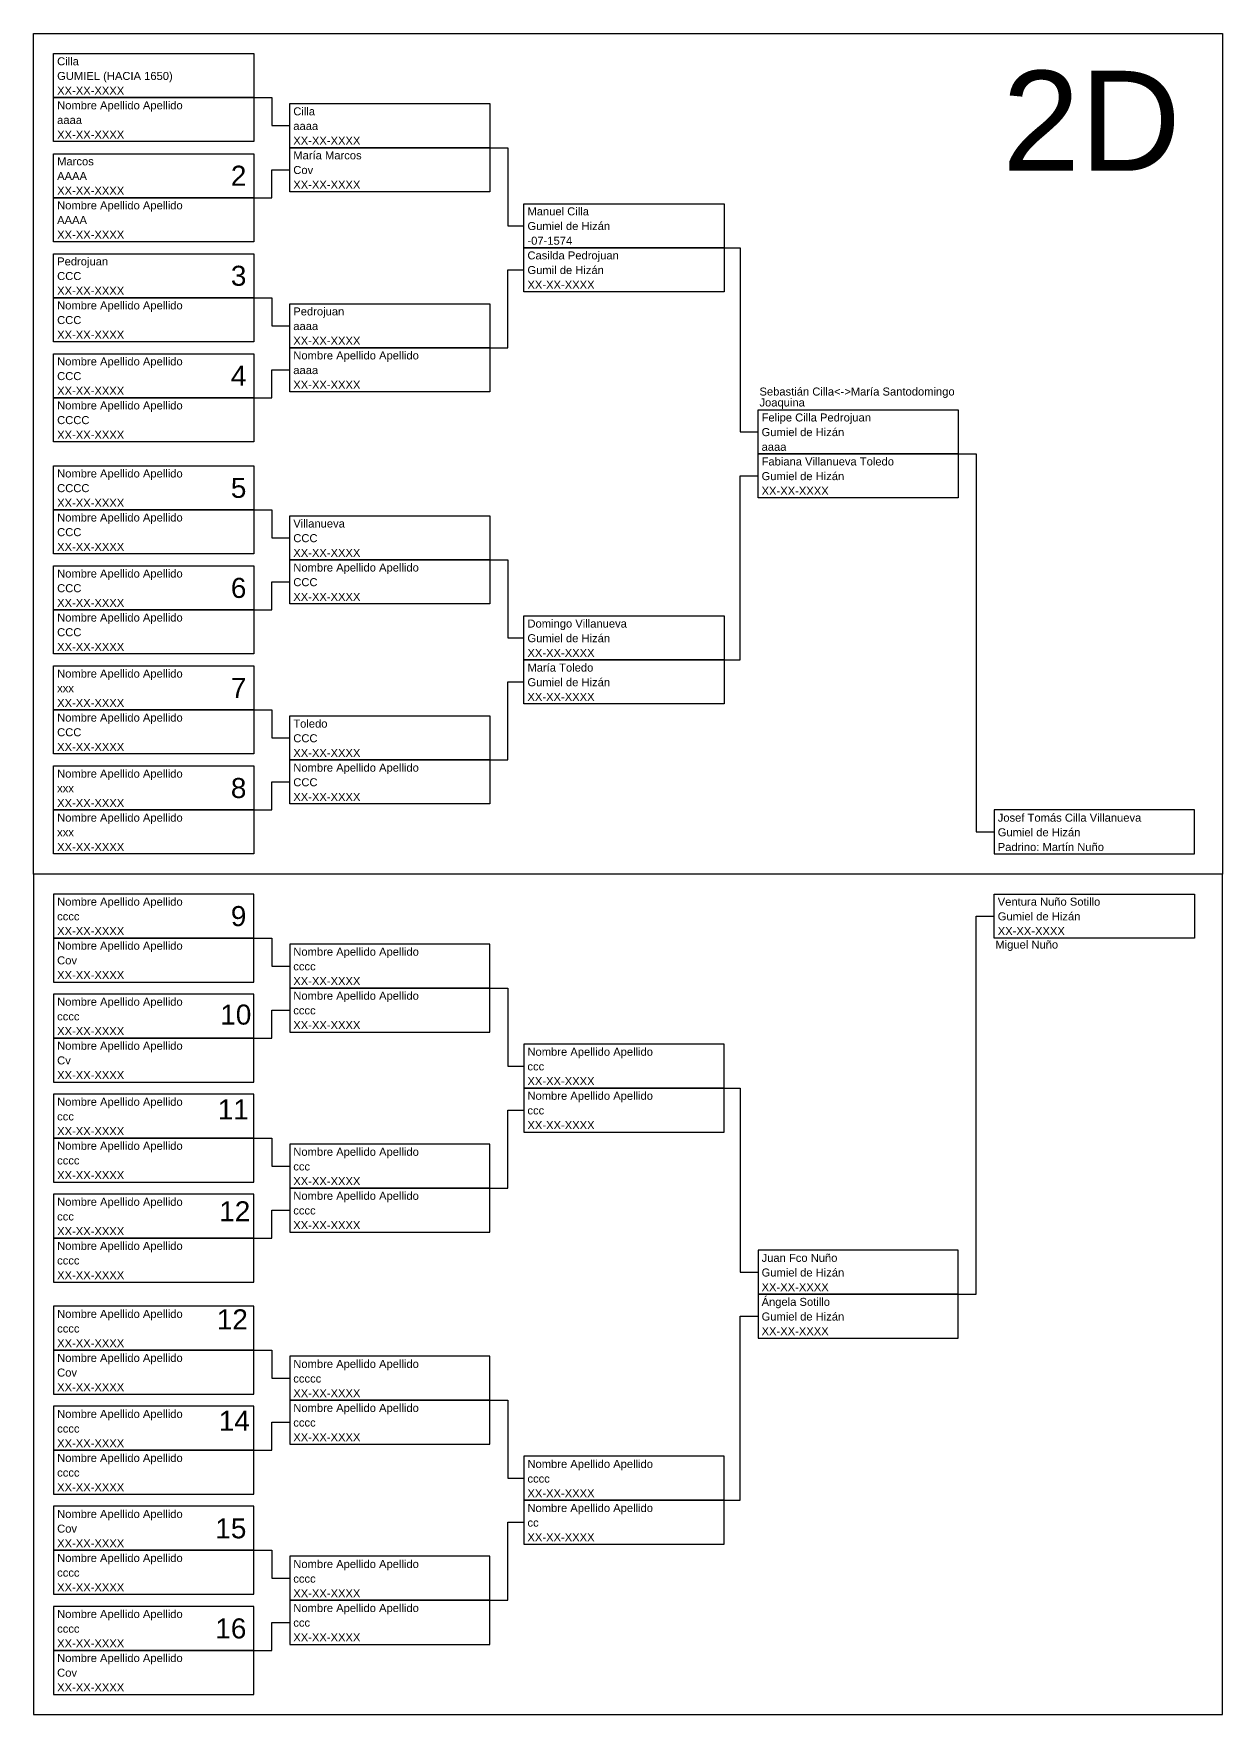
# Model space of a CAD drawing. Header units: millimetres. Extents: x -16844 to 23151, y -8543 to 4892.
# Drawn here: x -438.5 to -141.5, y -1500 to -1080 of the extents above; entities that cross this region are included whole.
import ezdxf
from ezdxf.enums import TextEntityAlignment as Align

# ---------------------------------------------------------------- set-up
doc = ezdxf.new("R2010")
doc.units = ezdxf.units.MM
doc.layers.add('Sanz', color=230, linetype='Continuous')
doc.styles.add('Arial', font='arial.ttf', dxfattribs={"height": 0.01})

# ---------------------------------------------------------------- blocks, each defined once
blk = doc.blocks.new('Hoja superior')
for points in [[(0, 210), (297, 210), (297, 0), (0, 0)], [(5, 205), (55, 205), (55, 194), (5, 194)], [(5, 194), (55, 194), (55, 183), (5, 183)], [(64, 192.5), (114, 192.5), (114, 181.5), (64, 181.5)], [(64, 181.5), (114, 181.5), (114, 170.5), (64, 170.5)], [(5, 180), (55, 180), (55, 169), (5, 169)], [(5, 169), (55, 169), (55, 158), (5, 158)], [(122.5, 167.5), (172.5, 167.5), (172.5, 156.5), (122.5, 156.5)], [(122.5, 156.5), (172.5, 156.5), (172.5, 145.5), (122.5, 145.5)], [(5, 155), (55, 155), (55, 144), (5, 144)], [(5, 144), (55, 144), (55, 133), (5, 133)], [(64, 142.5), (114, 142.5), (114, 131.5), (64, 131.5)], [(64, 131.5), (114, 131.5), (114, 120.5), (64, 120.5)], [(5, 130), (55, 130), (55, 119), (5, 119)], [(5, 119), (55, 119), (55, 108), (5, 108)], [(181, 116), (231, 116), (231, 105), (181, 105)], [(181, 105), (231, 105), (231, 94), (181, 94)], [(5, 102), (55, 102), (55, 91), (5, 91)], [(5, 91), (55, 91), (55, 80), (5, 80)], [(64, 89.5), (114, 89.5), (114, 78.5), (64, 78.5)], [(5, 77), (55, 77), (55, 66), (5, 66)], [(64, 78.5), (114, 78.5), (114, 67.5), (64, 67.5)], [(5, 66), (55, 66), (55, 55), (5, 55)], [(122.5, 64.5), (172.5, 64.5), (172.5, 53.5), (122.5, 53.5)], [(5, 52), (55, 52), (55, 41), (5, 41)], [(122.5, 53.5), (172.5, 53.5), (172.5, 42.5), (122.5, 42.5)], [(5, 41), (55, 41), (55, 30), (5, 30)], [(64, 39.5), (114, 39.5), (114, 28.5), (64, 28.5)], [(5, 27), (55, 27), (55, 16), (5, 16)], [(64, 28.5), (114, 28.5), (114, 17.5), (64, 17.5)], [(5, 16), (55, 16), (55, 5), (5, 5)], [(240, 5), (290, 5), (290, 16), (240, 16)]]:
    blk.add_lwpolyline(points, close=True)
for points in [[(55, 194), (59.5, 194), (59.5, 187), (64, 187)], [(114, 181.5), (118.5, 181.5), (118.5, 162), (122.5, 162)], [(55, 169), (59.5, 169), (59.5, 176), (64, 176)], [(172.5, 156.5), (176.5, 156.5), (176.5, 110.5), (181, 110.5)], [(114, 131.5), (118.5, 131.5), (118.5, 151), (122.5, 151)], [(55, 144), (59.5, 144), (59.5, 137), (64, 137)], [(55, 119), (59.5, 119), (59.5, 126), (64, 126)], [(231, 105), (235.5, 105), (235.5, 10.5), (240, 10.5)], [(172.5, 53.5), (176.5, 53.5), (176.5, 99.5), (181, 99.5)], [(55, 91), (59.5, 91), (59.5, 84), (64, 84)], [(114, 78.5), (118.5, 78.5), (118.5, 59), (122.5, 59)], [(55, 66), (59.5, 66), (59.5, 73), (64, 73)], [(114, 28.5), (118.5, 28.5), (118.5, 48), (122.5, 48)], [(55, 41), (59.5, 41), (59.5, 34), (64, 34)], [(55, 16), (59.5, 16), (59.5, 23), (64, 23)]]:
    blk.add_lwpolyline(points)
blk = doc.blocks.new('Hoja inferior')
for points in [[(0, -210), (297, -210), (297, 0), (0, 0)], [(5, -16), (55, -16), (55, -5), (5, -5)], [(240, -5), (290, -5), (290, -16), (240, -16)], [(5, -27), (55, -27), (55, -16), (5, -16)], [(64, -28.5), (114, -28.5), (114, -17.5), (64, -17.5)], [(64, -39.5), (114, -39.5), (114, -28.5), (64, -28.5)], [(5, -41), (55, -41), (55, -30), (5, -30)], [(5, -52), (55, -52), (55, -41), (5, -41)], [(122.5, -53.5), (172.5, -53.5), (172.5, -42.5), (122.5, -42.5)], [(122.5, -64.5), (172.5, -64.5), (172.5, -53.5), (122.5, -53.5)], [(5, -66), (55, -66), (55, -55), (5, -55)], [(5, -77), (55, -77), (55, -66), (5, -66)], [(64, -78.5), (114, -78.5), (114, -67.5), (64, -67.5)], [(64, -89.5), (114, -89.5), (114, -78.5), (64, -78.5)], [(5, -91), (55, -91), (55, -80), (5, -80)], [(5, -102), (55, -102), (55, -91), (5, -91)], [(181, -105), (231, -105), (231, -94), (181, -94)], [(181, -116), (231, -116), (231, -105), (181, -105)], [(5, -119), (55, -119), (55, -108), (5, -108)], [(5, -130), (55, -130), (55, -119), (5, -119)], [(64, -131.5), (114, -131.5), (114, -120.5), (64, -120.5)], [(5, -144), (55, -144), (55, -133), (5, -133)], [(64, -142.5), (114, -142.5), (114, -131.5), (64, -131.5)], [(5, -155), (55, -155), (55, -144), (5, -144)], [(122.5, -156.5), (172.5, -156.5), (172.5, -145.5), (122.5, -145.5)], [(5, -169), (55, -169), (55, -158), (5, -158)], [(122.5, -167.5), (172.5, -167.5), (172.5, -156.5), (122.5, -156.5)], [(5, -180), (55, -180), (55, -169), (5, -169)], [(64, -181.5), (114, -181.5), (114, -170.5), (64, -170.5)], [(5, -194), (55, -194), (55, -183), (5, -183)], [(64, -192.5), (114, -192.5), (114, -181.5), (64, -181.5)], [(5, -205), (55, -205), (55, -194), (5, -194)]]:
    blk.add_lwpolyline(points, close=True)
for points in [[(231, -105), (235.5, -105), (235.5, -10.5), (240, -10.5)], [(55, -16), (59.5, -16), (59.5, -23), (64, -23)], [(114, -28.5), (118.5, -28.5), (118.5, -48), (122.5, -48)], [(55, -41), (59.5, -41), (59.5, -34), (64, -34)], [(172.5, -53.5), (176.5, -53.5), (176.5, -99.5), (181, -99.5)], [(114, -78.5), (118.5, -78.5), (118.5, -59), (122.5, -59)], [(55, -66), (59.5, -66), (59.5, -73), (64, -73)], [(55, -91), (59.5, -91), (59.5, -84), (64, -84)], [(172.5, -156.5), (176.5, -156.5), (176.5, -110.5), (181, -110.5)], [(55, -119), (59.5, -119), (59.5, -126), (64, -126)], [(114, -131.5), (118.5, -131.5), (118.5, -151), (122.5, -151)], [(55, -144), (59.5, -144), (59.5, -137), (64, -137)], [(114, -181.5), (118.5, -181.5), (118.5, -162), (122.5, -162)], [(55, -169), (59.5, -169), (59.5, -176), (64, -176)], [(55, -194), (59.5, -194), (59.5, -187), (64, -187)]]:
    blk.add_lwpolyline(points)
blk = doc.blocks.new('Casilla')
at = {"style": 'Arial'}
for tag, p in [('NOMBRE', (0.88, 8.08)), ('LUGAR_NACIMIENTO', (0.88, 4.42)), ('FECHA', (0.88, 0.75))]:
    blk.add_attdef(tag, p, '', height=2, dxfattribs=at)
blk = doc.blocks.new('Hermanos')
at = {"style": 'Arial'}
blk.add_attdef('NOMBRE', (0, 0), '', height=2, dxfattribs=at)

msp = doc.modelspace()

# ---------------------------------------------------------------- block references
for name, p, values in [('Casilla', (-433.48, -1096), {'NOMBRE': 'Cilla', 'LUGAR_NACIMIENTO': 'GUMIEL (HACIA 1650)', 'FECHA': 'XX-XX-XXXX'}), ('Casilla', (-433.48, -1107), {'NOMBRE': 'Nombre Apellido Apellido', 'LUGAR_NACIMIENTO': 'aaaa', 'FECHA': 'XX-XX-XXXX'}), ('Casilla', (-374.48, -1108.5), {'NOMBRE': 'Cilla', 'LUGAR_NACIMIENTO': 'aaaa', 'FECHA': 'XX-XX-XXXX'}), ('Casilla', (-433.48, -1121), {'NOMBRE': 'Marcos', 'LUGAR_NACIMIENTO': 'AAAA', 'FECHA': 'XX-XX-XXXX'}), ('Casilla', (-374.48, -1119.5), {'NOMBRE': 'María Marcos', 'LUGAR_NACIMIENTO': 'Cov', 'FECHA': 'XX-XX-XXXX'}), ('Casilla', (-433.48, -1132), {'NOMBRE': 'Nombre Apellido Apellido', 'LUGAR_NACIMIENTO': 'AAAA', 'FECHA': 'XX-XX-XXXX'}), ('Casilla', (-315.98, -1133.5), {'NOMBRE': 'Manuel Cilla', 'LUGAR_NACIMIENTO': 'Gumiel de Hizán', 'FECHA': '-07-1574'}), ('Casilla', (-433.48, -1146), {'NOMBRE': 'Pedrojuan', 'LUGAR_NACIMIENTO': 'CCC', 'FECHA': 'XX-XX-XXXX'}), ('Casilla', (-315.98, -1144.5), {'NOMBRE': 'Casilda Pedrojuan', 'LUGAR_NACIMIENTO': 'Gumil de Hizán', 'FECHA': 'XX-XX-XXXX'}), ('Casilla', (-433.48, -1157), {'NOMBRE': 'Nombre Apellido Apellido', 'LUGAR_NACIMIENTO': 'CCC', 'FECHA': 'XX-XX-XXXX'}), ('Casilla', (-374.48, -1158.5), {'NOMBRE': 'Pedrojuan', 'LUGAR_NACIMIENTO': 'aaaa', 'FECHA': 'XX-XX-XXXX'}), ('Casilla', (-433.48, -1171), {'NOMBRE': 'Nombre Apellido Apellido', 'LUGAR_NACIMIENTO': 'CCC', 'FECHA': 'XX-XX-XXXX'}), ('Casilla', (-374.48, -1169.5), {'NOMBRE': 'Nombre Apellido Apellido', 'LUGAR_NACIMIENTO': 'aaaa', 'FECHA': 'XX-XX-XXXX'}), ('Hermanos', (-257.13, -1173.17), {'NOMBRE': 'Joaquina'}), ('Hermanos', (-257.13, -1170.44), {'NOMBRE': 'Sebastián Cilla<->María Santodomingo'}), ('Casilla', (-433.48, -1182), {'NOMBRE': 'Nombre Apellido Apellido', 'LUGAR_NACIMIENTO': 'CCCC', 'FECHA': 'XX-XX-XXXX'}), ('Casilla', (-257.48, -1185), {'NOMBRE': 'Felipe Cilla Pedrojuan', 'LUGAR_NACIMIENTO': 'Gumiel de Hizán', 'FECHA': 'aaaa'}), ('Casilla', (-257.48, -1196), {'NOMBRE': 'Fabiana Villanueva Toledo', 'LUGAR_NACIMIENTO': 'Gumiel de Hizán', 'FECHA': 'XX-XX-XXXX'}), ('Casilla', (-433.48, -1199), {'NOMBRE': 'Nombre Apellido Apellido', 'LUGAR_NACIMIENTO': 'CCCC', 'FECHA': 'XX-XX-XXXX'}), ('Casilla', (-433.48, -1210), {'NOMBRE': 'Nombre Apellido Apellido', 'LUGAR_NACIMIENTO': 'CCC', 'FECHA': 'XX-XX-XXXX'}), ('Casilla', (-374.48, -1211.5), {'NOMBRE': 'Villanueva', 'LUGAR_NACIMIENTO': 'CCC', 'FECHA': 'XX-XX-XXXX'}), ('Casilla', (-374.48, -1222.5), {'NOMBRE': 'Nombre Apellido Apellido', 'LUGAR_NACIMIENTO': 'CCC', 'FECHA': 'XX-XX-XXXX'}), ('Casilla', (-433.48, -1224), {'NOMBRE': 'Nombre Apellido Apellido', 'LUGAR_NACIMIENTO': 'CCC', 'FECHA': 'XX-XX-XXXX'}), ('Casilla', (-433.48, -1235), {'NOMBRE': 'Nombre Apellido Apellido', 'LUGAR_NACIMIENTO': 'CCC', 'FECHA': 'XX-XX-XXXX'}), ('Casilla', (-315.98, -1236.5), {'NOMBRE': 'Domingo Villanueva', 'LUGAR_NACIMIENTO': 'Gumiel de Hizán', 'FECHA': 'XX-XX-XXXX'}), ('Casilla', (-433.48, -1249), {'NOMBRE': 'Nombre Apellido Apellido', 'LUGAR_NACIMIENTO': 'xxx', 'FECHA': 'XX-XX-XXXX'}), ('Casilla', (-315.98, -1247.5), {'NOMBRE': 'María Toledo', 'LUGAR_NACIMIENTO': 'Gumiel de Hizán', 'FECHA': 'XX-XX-XXXX'}), ('Casilla', (-433.48, -1260), {'NOMBRE': 'Nombre Apellido Apellido', 'LUGAR_NACIMIENTO': 'CCC', 'FECHA': 'XX-XX-XXXX'}), ('Casilla', (-374.48, -1261.5), {'NOMBRE': 'Toledo', 'LUGAR_NACIMIENTO': 'CCC', 'FECHA': 'XX-XX-XXXX'}), ('Casilla', (-433.48, -1274), {'NOMBRE': 'Nombre Apellido Apellido', 'LUGAR_NACIMIENTO': 'xxx', 'FECHA': 'XX-XX-XXXX'}), ('Casilla', (-374.48, -1272.5), {'NOMBRE': 'Nombre Apellido Apellido', 'LUGAR_NACIMIENTO': 'CCC', 'FECHA': 'XX-XX-XXXX'}), ('Casilla', (-433.48, -1285), {'NOMBRE': 'Nombre Apellido Apellido', 'LUGAR_NACIMIENTO': 'xxx', 'FECHA': 'XX-XX-XXXX'}), ('Casilla', (-198.48, -1285), {'NOMBRE': 'Josef Tomás Cilla Villanueva', 'LUGAR_NACIMIENTO': 'Gumiel de Hizán', 'FECHA': 'Padrino: Martín Nuño'}), ('Casilla', (-433.48, -1306), {'NOMBRE': 'Nombre Apellido Apellido', 'LUGAR_NACIMIENTO': 'cccc', 'FECHA': 'XX-XX-XXXX'}), ('Casilla', (-198.48, -1306), {'NOMBRE': 'Ventura Nuño Sotillo', 'LUGAR_NACIMIENTO': 'Gumiel de Hizán', 'FECHA': 'XX-XX-XXXX'}), ('Casilla', (-433.48, -1317), {'NOMBRE': 'Nombre Apellido Apellido', 'LUGAR_NACIMIENTO': 'Cov', 'FECHA': 'XX-XX-XXXX'}), ('Casilla', (-374.48, -1318.5), {'NOMBRE': 'Nombre Apellido Apellido', 'LUGAR_NACIMIENTO': 'cccc', 'FECHA': 'XX-XX-XXXX'}), ('Hermanos', (-198.2, -1308.63), {'NOMBRE': 'Miguel Nuño'}), ('Casilla', (-433.48, -1331), {'NOMBRE': 'Nombre Apellido Apellido', 'LUGAR_NACIMIENTO': 'cccc', 'FECHA': 'XX-XX-XXXX'}), ('Casilla', (-374.48, -1329.5), {'NOMBRE': 'Nombre Apellido Apellido', 'LUGAR_NACIMIENTO': 'cccc', 'FECHA': 'XX-XX-XXXX'}), ('Casilla', (-433.48, -1342), {'NOMBRE': 'Nombre Apellido Apellido', 'LUGAR_NACIMIENTO': 'Cv', 'FECHA': 'XX-XX-XXXX'}), ('Casilla', (-315.98, -1343.5), {'NOMBRE': 'Nombre Apellido Apellido', 'LUGAR_NACIMIENTO': 'ccc', 'FECHA': 'XX-XX-XXXX'}), ('Casilla', (-433.48, -1356), {'NOMBRE': 'Nombre Apellido Apellido', 'LUGAR_NACIMIENTO': 'ccc', 'FECHA': 'XX-XX-XXXX'}), ('Casilla', (-315.98, -1354.5), {'NOMBRE': 'Nombre Apellido Apellido', 'LUGAR_NACIMIENTO': 'ccc', 'FECHA': 'XX-XX-XXXX'}), ('Casilla', (-433.48, -1367), {'NOMBRE': 'Nombre Apellido Apellido', 'LUGAR_NACIMIENTO': 'cccc', 'FECHA': 'XX-XX-XXXX'}), ('Casilla', (-374.48, -1368.5), {'NOMBRE': 'Nombre Apellido Apellido', 'LUGAR_NACIMIENTO': 'ccc', 'FECHA': 'XX-XX-XXXX'}), ('Casilla', (-433.48, -1381), {'NOMBRE': 'Nombre Apellido Apellido', 'LUGAR_NACIMIENTO': 'ccc', 'FECHA': 'XX-XX-XXXX'}), ('Casilla', (-374.48, -1379.5), {'NOMBRE': 'Nombre Apellido Apellido', 'LUGAR_NACIMIENTO': 'cccc', 'FECHA': 'XX-XX-XXXX'}), ('Casilla', (-433.48, -1392), {'NOMBRE': 'Nombre Apellido Apellido', 'LUGAR_NACIMIENTO': 'cccc', 'FECHA': 'XX-XX-XXXX'}), ('Casilla', (-257.48, -1395), {'NOMBRE': 'Juan Fco Nuño', 'LUGAR_NACIMIENTO': 'Gumiel de Hizán', 'FECHA': 'XX-XX-XXXX'}), ('Casilla', (-257.48, -1406), {'NOMBRE': 'Ángela Sotillo', 'LUGAR_NACIMIENTO': 'Gumiel de Hizán', 'FECHA': 'XX-XX-XXXX'}), ('Casilla', (-433.48, -1409), {'NOMBRE': 'Nombre Apellido Apellido', 'LUGAR_NACIMIENTO': 'cccc', 'FECHA': 'XX-XX-XXXX'}), ('Casilla', (-433.48, -1420), {'NOMBRE': 'Nombre Apellido Apellido', 'LUGAR_NACIMIENTO': 'Cov', 'FECHA': 'XX-XX-XXXX'}), ('Casilla', (-374.48, -1421.5), {'NOMBRE': 'Nombre Apellido Apellido', 'LUGAR_NACIMIENTO': 'ccccc', 'FECHA': 'XX-XX-XXXX'}), ('Casilla', (-374.48, -1432.5), {'NOMBRE': 'Nombre Apellido Apellido', 'LUGAR_NACIMIENTO': 'cccc', 'FECHA': 'XX-XX-XXXX'}), ('Casilla', (-433.48, -1434), {'NOMBRE': 'Nombre Apellido Apellido', 'LUGAR_NACIMIENTO': 'cccc', 'FECHA': 'XX-XX-XXXX'}), ('Casilla', (-433.48, -1445), {'NOMBRE': 'Nombre Apellido Apellido', 'LUGAR_NACIMIENTO': 'cccc', 'FECHA': 'XX-XX-XXXX'}), ('Casilla', (-315.98, -1446.5), {'NOMBRE': 'Nombre Apellido Apellido', 'LUGAR_NACIMIENTO': 'cccc', 'FECHA': 'XX-XX-XXXX'}), ('Casilla', (-433.48, -1459), {'NOMBRE': 'Nombre Apellido Apellido', 'LUGAR_NACIMIENTO': 'Cov', 'FECHA': 'XX-XX-XXXX'}), ('Casilla', (-315.98, -1457.5), {'NOMBRE': 'Nombre Apellido Apellido', 'LUGAR_NACIMIENTO': 'cc', 'FECHA': 'XX-XX-XXXX'}), ('Casilla', (-433.48, -1470), {'NOMBRE': 'Nombre Apellido Apellido', 'LUGAR_NACIMIENTO': 'cccc', 'FECHA': 'XX-XX-XXXX'}), ('Casilla', (-374.48, -1471.5), {'NOMBRE': 'Nombre Apellido Apellido', 'LUGAR_NACIMIENTO': 'cccc', 'FECHA': 'XX-XX-XXXX'}), ('Casilla', (-433.48, -1484), {'NOMBRE': 'Nombre Apellido Apellido', 'LUGAR_NACIMIENTO': 'cccc', 'FECHA': 'XX-XX-XXXX'}), ('Casilla', (-374.48, -1482.5), {'NOMBRE': 'Nombre Apellido Apellido', 'LUGAR_NACIMIENTO': 'ccc', 'FECHA': 'XX-XX-XXXX'}), ('Casilla', (-433.48, -1495), {'NOMBRE': 'Nombre Apellido Apellido', 'LUGAR_NACIMIENTO': 'Cov', 'FECHA': 'XX-XX-XXXX'})]:
    msp.add_blockref(name, p).add_auto_attribs(values)
at = {"layer": 'Sanz'}
for name in ['Hoja superior', 'Hoja inferior']:
    msp.add_blockref(name, (-438.48, -1290), dxfattribs=at)

# ---------------------------------------------------------------- texts
at = {"style": 'Arial'}
for s, p in [('2', (-385.32, -1118.01)), ('3', (-385.32, -1143.01)), ('4', (-385.32, -1168.01)), ('5', (-385.32, -1196.01)), ('6', (-385.32, -1221.01)), ('7', (-385.32, -1246.01)), ('8', (-385.32, -1271.01)), ('9', (-385.32, -1303.01)), ('10', (-384.08, -1327.63)), ('11', (-384.7, -1351.33)), ('12', (-384.34, -1376.79)), ('12', (-384.94, -1403.79)), ('14', (-384.46, -1429.14)), ('15', (-385.32, -1456.01)), ('16', (-385.32, -1481.01))]:
    msp.add_text(s, height=5, dxfattribs=at).set_placement(p, align=Align.RIGHT)
at = {"layer": 'Sanz', "style": 'Arial'}
msp.add_text('2D', height=25, dxfattribs=at).set_placement((-151.86, -1114.28), align=Align.RIGHT)

doc.saveas('drawing.dxf')
